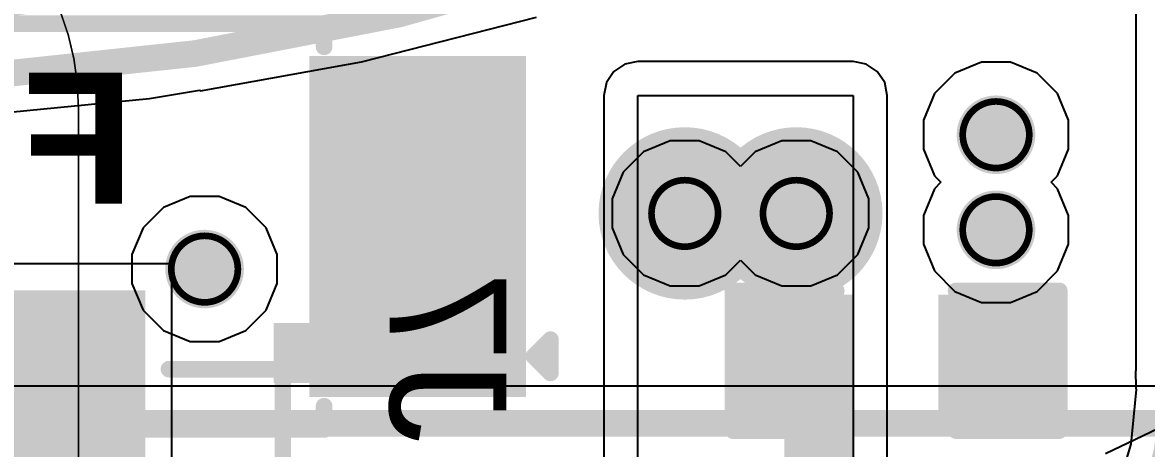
# Model space of a CAD drawing. Header units: inches. Extents: x -30 to 282, y -86 to 78.
# Drawn here: x 12.17 to 20.75, y -68.36 to -65.1 of the extents above; entities that cross this region are included whole.
import ezdxf

# ---------------------------------------------------------------- set-up
doc = ezdxf.new("R2010")
doc.units = ezdxf.units.IN
for name, color, linetype in [('Board Outline', 216, 'Continuous'), ('Bottom Layer', 5, 'Continuous'), ('Bottom Overlay', 54, 'Continuous'), ('Bottom Paste', 16, 'Continuous'), ('Bottom Solder', 6, 'Continuous'), ('Dimensions', 6, 'Continuous'), ('Drill Drawing', 1, 'Continuous'), ('GND 01', 76, 'Continuous'), ('GND 02', 16, 'Continuous'), ('PWR', 156, 'Continuous'), ('SIG 01', 90, 'Continuous'), ('Top Layer', 1, 'Continuous'), ('Top Overlay', 2, 'Continuous'), ('Top Paste', 8, 'Continuous'), ('Top Solder', 216, 'Continuous'), ('Via Holes', 16, 'Continuous')]:
    doc.layers.add(name, color=color, linetype=linetype)
doc.styles.add('Arial', font='', dxfattribs={"height": 0.2})
doc.styles.add('Arial_Bold', font='', dxfattribs={"height": 0.2})
doc.styles.get('Arial').set_extended_font_data('Arial')
doc.styles.get('Arial_Bold').set_extended_font_data('Arial', bold=True)

# ---------------------------------------------------------------- blocks, each defined once
blk = doc.blocks.new('B6B_ZR_SM4_TF_LF__SN__B_28')
at = {"layer": 'Bottom Layer'}
blk.add_hatch(color=5, dxfattribs=at).paths.add_polyline_path([(-6.5501, -0.125), (-5.0501, -0.125), (-5.0501, -2.425), (-6.5501, -2.425)])
at = {"layer": 'Bottom Paste'}
blk.add_hatch(color=16, dxfattribs=at).paths.add_polyline_path([(-6.5501, -0.125), (-5.0501, -0.125), (-5.0501, -2.425), (-6.5501, -2.425)])
at = {"layer": 'Bottom Solder'}
blk.add_hatch(color=6, dxfattribs=at).paths.add_polyline_path([(-6.6009, -0.0742), (-4.9993, -0.0742), (-4.9993, -2.4758), (-6.6009, -2.4758)])
at = {"layer": 'Bottom Overlay', "const_width": 0.127}
for points in [[(-6, 0.1061), (-6, 0.9749)], [(-4.3311, 0.9749), (-6, 0.9749)]]:
    blk.add_lwpolyline(points, dxfattribs=at)
at = {"layer": 'Bottom Overlay', "const_width": 0.0635}
for points in [[(-6.0318, 0.9749, 1), (-5.9683, 0.9749, 1)], [(-6.0318, 0.9749, 1), (-5.9683, 0.9749, 1)], [(-6.0318, 0.1061, 1), (-5.9683, 0.1061, 1)]]:
    blk.add_lwpolyline(points, format="xyb", close=True, dxfattribs=at)
blk = doc.blocks.new('8_TSSOP_87')
at = {"layer": 'Top Layer'}
for points in [[(-3.675, 1.2), (-2.225, 1.2), (-2.225, 0.75), (-3.675, 0.75)], [(2.225, 1.2), (3.675, 1.2), (3.675, 0.75), (2.225, 0.75)], [(-3.675, 0.55), (-2.225, 0.55), (-2.225, 0.1), (-3.675, 0.1)], [(2.225, 0.55), (3.675, 0.55), (3.675, 0.1), (2.225, 0.1)], [(-3.675, -0.1), (-2.225, -0.1), (-2.225, -0.55), (-3.675, -0.55)], [(2.225, -0.1), (3.675, -0.1), (3.675, -0.55), (2.225, -0.55)], [(-3.675, -0.75), (-2.225, -0.75), (-2.225, -1.2), (-3.675, -1.2)], [(2.225, -0.75), (3.675, -0.75), (3.675, -1.2), (2.225, -1.2)]]:
    blk.add_hatch(color=1, dxfattribs=at).paths.add_polyline_path(points)
at = {"layer": 'Top Overlay'}
blk.add_hatch(color=2, dxfattribs=at).paths.add_polyline_path([(-2.13, 0.7365), (-1.8506, 0.7365), (-1.8506, 1.1937), (-2.13, 1.1937)])
at = {"layer": 'Top Paste'}
for points in [[(-3.675, 1.2), (-2.225, 1.2), (-2.225, 0.75), (-3.675, 0.75)], [(2.225, 1.2), (3.675, 1.2), (3.675, 0.75), (2.225, 0.75)], [(-3.675, 0.55), (-2.225, 0.55), (-2.225, 0.1), (-3.675, 0.1)], [(2.225, 0.55), (3.675, 0.55), (3.675, 0.1), (2.225, 0.1)], [(-3.675, -0.1), (-2.225, -0.1), (-2.225, -0.55), (-3.675, -0.55)], [(2.225, -0.1), (3.675, -0.1), (3.675, -0.55), (2.225, -0.55)], [(-3.675, -0.75), (-2.225, -0.75), (-2.225, -1.2), (-3.675, -1.2)], [(2.225, -0.75), (3.675, -0.75), (3.675, -1.2), (2.225, -1.2)]]:
    blk.add_hatch(color=8, dxfattribs=at).paths.add_polyline_path(points)
at = {"layer": 'Top Solder'}
for points in [[(-3.7766, 1.3016), (-2.1234, 1.3016), (-2.1234, 0.6484), (-3.7766, 0.6484)], [(2.1234, 1.3016), (3.7766, 1.3016), (3.7766, 0.6484), (2.1234, 0.6484)], [(-3.7766, 0.6516), (-2.1234, 0.6516), (-2.1234, -0.0016), (-3.7766, -0.0016)], [(2.1234, 0.6516), (3.7766, 0.6516), (3.7766, -0.0016), (2.1234, -0.0016)], [(-3.7766, 0.0016), (-2.1234, 0.0016), (-2.1234, -0.6516), (-3.7766, -0.6516)], [(2.1234, 0.0016), (3.7766, 0.0016), (3.7766, -0.6516), (2.1234, -0.6516)], [(-3.7766, -0.6484), (-2.1234, -0.6484), (-2.1234, -1.3016), (-3.7766, -1.3016)], [(2.1234, -0.6484), (3.7766, -0.6484), (3.7766, -1.3016), (2.1234, -1.3016)]]:
    blk.add_hatch(color=216, dxfattribs=at).paths.add_polyline_path(points)
at = {"layer": 'Top Overlay', "const_width": 0.127}
for points in [[(2.2352, 1.5494), (-2.2352, 1.5494)], [(-2.2352, 1.3716), (-2.2352, 1.5494)], [(2.2352, 1.5494), (2.2352, 1.3716)], [(-3.9624, 1.1176), (-3.9624, 0.8636)], [(-3.8354, 0.9906), (-3.9624, 1.1176)], [(-3.8354, 0.9906), (-3.9624, 0.8636)], [(-2.2352, -1.5494), (-2.2352, -1.3716)], [(2.2352, -1.3716), (2.2352, -1.5494)], [(2.2352, -1.5494), (-2.2352, -1.5494)]]:
    blk.add_lwpolyline(points, dxfattribs=at)
at = {"layer": 'Top Overlay', "const_width": 0.0635}
for points in [[(-2.2669, 1.5494, 1), (-2.2034, 1.5494, 1)], [(-2.2669, 1.5494, 1), (-2.2034, 1.5494, 1)], [(2.2034, 1.5494, 1), (2.2669, 1.5494, 1)], [(2.2035, 1.5494, 1), (2.267, 1.5494, 1)], [(-2.2669, 1.3716, 1), (-2.2034, 1.3716, 1)], [(2.2035, 1.3716, 1), (2.267, 1.3716, 1)], [(-3.9941, 1.1176, 1), (-3.9306, 1.1176, 1)], [(-3.9941, 1.1176, 1), (-3.9306, 1.1176, 1)], [(-3.8672, 0.9906, 1), (-3.8037, 0.9906, 1)], [(-3.8672, 0.9906, 1), (-3.8037, 0.9906, 1)], [(-3.9941, 0.8636, 1), (-3.9306, 0.8636, 1)], [(-3.9941, 0.8636, 1), (-3.9306, 0.8636, 1)], [(-2.267, -1.3716, 1), (-2.2035, -1.3716, 1)], [(2.2035, -1.3716, 1), (2.267, -1.3716, 1)], [(-2.2669, -1.5494, 1), (-2.2034, -1.5494, 1)], [(-2.2669, -1.5494, 1), (-2.2034, -1.5494, 1)], [(2.2034, -1.5494, 1), (2.2669, -1.5494, 1)], [(2.2034, -1.5494, 1), (2.2669, -1.5494, 1)]]:
    blk.add_lwpolyline(points, format="xyb", close=True, dxfattribs=at)
blk = doc.blocks.new('C___0603_140')
at = {"layer": 'Top Layer'}
for points in [[(-0.381, 0.4445), (-0.381, -0.4445), (-1.143, -0.4445), (-1.143, 0.4445)], [(1.143, 0.4445), (1.143, -0.4445), (0.381, -0.4445), (0.381, 0.4445)]]:
    blk.add_hatch(color=1, dxfattribs=at).paths.add_polyline_path(points)
at = {"layer": 'Top Paste'}
for points in [[(-0.381, 0.4445), (-0.381, -0.4445), (-1.143, -0.4445), (-1.143, 0.4445)], [(1.143, 0.4445), (1.143, -0.4445), (0.381, -0.4445), (0.381, 0.4445)]]:
    blk.add_hatch(color=8, dxfattribs=at).paths.add_polyline_path(points)
at = {"layer": 'Top Solder'}
for points in [[(-0.321, 0.5045), (-0.321, -0.5045), (-1.203, -0.5045), (-1.203, 0.5045)], [(1.203, 0.5045), (1.203, -0.5045), (0.321, -0.5045), (0.321, 0.5045)]]:
    blk.add_hatch(color=216, dxfattribs=at).paths.add_polyline_path(points)
at = {"layer": 'Top Overlay', "const_width": 0.127}
for points in [[(-0.4572, 0.5334), (-1.2446, 0.5334)], [(-1.2446, 0.5334), (-1.2446, -0.5334)], [(1.2446, 0.5334), (0.4572, 0.5334)], [(1.2446, 0.5334), (1.2446, -0.5334)], [(-0.4572, -0.5334), (-1.2446, -0.5334)], [(1.2446, -0.5334), (0.4572, -0.5334)]]:
    blk.add_lwpolyline(points, dxfattribs=at)
at = {"layer": 'Top Overlay', "const_width": 0.0635}
for points in [[(-1.2764, 0.5334, 1), (-1.2128, 0.5334, 1)], [(-1.2764, 0.5334, 1), (-1.2128, 0.5334, 1)], [(-0.4889, 0.5334, 1), (-0.4254, 0.5334, 1)], [(0.4254, 0.5334, 1), (0.4889, 0.5334, 1)], [(1.2128, 0.5334, 1), (1.2764, 0.5334, 1)], [(1.2128, 0.5334, 1), (1.2764, 0.5334, 1)], [(-1.2764, -0.5334, 1), (-1.2128, -0.5334, 1)], [(-1.2764, -0.5334, 1), (-1.2128, -0.5334, 1)], [(-0.4889, -0.5334, 1), (-0.4254, -0.5334, 1)], [(0.4254, -0.5334, 1), (0.4889, -0.5334, 1)], [(1.2128, -0.5334, 1), (1.2764, -0.5334, 1)], [(1.2128, -0.5334, 1), (1.2764, -0.5334, 1)]]:
    blk.add_lwpolyline(points, format="xyb", close=True, dxfattribs=at)

msp = doc.modelspace()

# ---------------------------------------------------------------- hatches: boundary and pattern name
at = {"layer": 'Bottom Layer'}
h = msp.add_hatch(color=5, dxfattribs=at)
edge = h.paths.add_edge_path()
edge.add_arc((19.6028, -65.9606), 0.3, 0, 360)
h = msp.add_hatch(color=5, dxfattribs=at)
edge = h.paths.add_edge_path()
edge.add_arc((17.2278, -66.5612), 0.3, 0, 360)
h = msp.add_hatch(color=5, dxfattribs=at)
edge = h.paths.add_edge_path()
edge.add_arc((18.0788, -66.5612), 0.3, 0, 360)
h = msp.add_hatch(color=5, dxfattribs=at)
edge = h.paths.add_edge_path()
edge.add_arc((19.6028, -66.6865), 0.3, 0, 360)
h = msp.add_hatch(color=5, dxfattribs=at)
edge = h.paths.add_edge_path()
edge.add_arc((13.5638, -66.9862), 0.3, 0, 360)
at = {"layer": 'GND 01'}
h = msp.add_hatch(color=76, dxfattribs=at)
edge = h.paths.add_edge_path()
edge.add_arc((17.2278, -66.5612), 0.658, 0, 360)
h = msp.add_hatch(color=76, dxfattribs=at)
edge = h.paths.add_edge_path()
edge.add_arc((18.0788, -66.5612), 0.658, 0, 360)
at = {"layer": 'GND 02'}
h = msp.add_hatch(color=16, dxfattribs=at)
edge = h.paths.add_edge_path()
edge.add_arc((17.2278, -66.5612), 0.658, 0, 360)
h = msp.add_hatch(color=16, dxfattribs=at)
edge = h.paths.add_edge_path()
edge.add_arc((18.0788, -66.5612), 0.658, 0, 360)
at = {"layer": 'PWR'}
h = msp.add_hatch(color=156, dxfattribs=at)
edge = h.paths.add_edge_path()
edge.add_arc((19.6028, -65.9606), 0.3, 0, 360)
h = msp.add_hatch(color=156, dxfattribs=at)
edge = h.paths.add_edge_path()
edge.add_arc((17.2278, -66.5612), 0.3, 0, 360)
h = msp.add_hatch(color=156, dxfattribs=at)
edge = h.paths.add_edge_path()
edge.add_arc((18.0788, -66.5612), 0.3, 0, 360)
h = msp.add_hatch(color=156, dxfattribs=at)
edge = h.paths.add_edge_path()
edge.add_arc((19.6028, -66.6865), 0.3, 0, 360)
h = msp.add_hatch(color=156, dxfattribs=at)
edge = h.paths.add_edge_path()
edge.add_arc((13.5638, -66.9862), 0.3, 0, 360)
at = {"layer": 'SIG 01'}
h = msp.add_hatch(color=90, dxfattribs=at)
edge = h.paths.add_edge_path()
edge.add_arc((19.6028, -65.9606), 0.3, 0, 360)
h = msp.add_hatch(color=90, dxfattribs=at)
edge = h.paths.add_edge_path()
edge.add_arc((17.2278, -66.5612), 0.3, 0, 360)
h = msp.add_hatch(color=90, dxfattribs=at)
edge = h.paths.add_edge_path()
edge.add_arc((18.0788, -66.5612), 0.3, 0, 360)
h = msp.add_hatch(color=90, dxfattribs=at)
edge = h.paths.add_edge_path()
edge.add_arc((19.6028, -66.6865), 0.3, 0, 360)
h = msp.add_hatch(color=90, dxfattribs=at)
edge = h.paths.add_edge_path()
edge.add_arc((13.5638, -66.9862), 0.3, 0, 360)
at = {"layer": 'Top Layer'}
h = msp.add_hatch(color=1, dxfattribs=at)
edge = h.paths.add_edge_path()
edge.add_arc((19.6028, -65.9606), 0.3, 0, 360)
h = msp.add_hatch(color=1, dxfattribs=at)
edge = h.paths.add_edge_path()
edge.add_arc((17.2278, -66.5612), 0.3, 0, 360)
h = msp.add_hatch(color=1, dxfattribs=at)
edge = h.paths.add_edge_path()
edge.add_arc((18.0788, -66.5612), 0.3, 0, 360)
h = msp.add_hatch(color=1, dxfattribs=at)
edge = h.paths.add_edge_path()
edge.add_arc((19.6028, -66.6865), 0.3, 0, 360)
h = msp.add_hatch(color=1, dxfattribs=at)
edge = h.paths.add_edge_path()
edge.add_arc((13.5638, -66.9862), 0.3, 0, 360)
msp.add_hatch(color=1, dxfattribs=at).paths.add_polyline_path([(17.9871, -69.9088), (18.5141, -69.9088), (18.5141, -67.2414), (17.9871, -67.2414)])
at = {"layer": 'Via Holes'}
h = msp.add_hatch(color=7, dxfattribs=at)
edge = h.paths.add_edge_path()
edge.add_arc((19.6028, -65.9606), 0.15, 0, 360)
h = msp.add_hatch(color=7, dxfattribs=at)
edge = h.paths.add_edge_path()
edge.add_arc((17.2278, -66.5612), 0.15, 0, 360)
h = msp.add_hatch(color=7, dxfattribs=at)
edge = h.paths.add_edge_path()
edge.add_arc((18.0788, -66.5612), 0.15, 0, 360)
h = msp.add_hatch(color=7, dxfattribs=at)
edge = h.paths.add_edge_path()
edge.add_arc((19.6028, -66.6865), 0.15, 0, 360)
h = msp.add_hatch(color=7, dxfattribs=at)
edge = h.paths.add_edge_path()
edge.add_arc((13.5638, -66.9862), 0.15, 0, 360)

# ---------------------------------------------------------------- linework, layer by layer
at = {"layer": 'Board Outline', "const_width": 0.254}
msp.add_lwpolyline([(37.4947, -16.4465, -2.502525), (-17.2929, -16.4465)], format="xyb", dxfattribs=at)
at = {"layer": 'Bottom Layer'}
for p, q in [((17.1176, -66.0072), (16.914, -66.0916)), ((17.338, -66.0072), (17.1176, -66.0072)), ((17.5416, -66.0916), (17.338, -66.0072)), ((17.9686, -66.0072), (17.7649, -66.0916)), ((18.189, -66.0072), (17.9686, -66.0072)), ((18.3926, -66.0916), (18.189, -66.0072)), ((16.914, -66.0916), (16.7582, -66.2474)), ((17.6533, -66.2032), (17.5416, -66.0916)), ((17.7649, -66.0916), (17.6533, -66.2032)), ((18.5484, -66.2474), (18.3926, -66.0916)), ((16.7582, -66.2474), (16.6738, -66.451)), ((18.6328, -66.451), (18.5484, -66.2474)), ((16.6738, -66.451), (16.6738, -66.6714)), ((18.6328, -66.6714), (18.6328, -66.451)), ((16.6738, -66.6714), (16.7582, -66.875)), ((18.5484, -66.875), (18.6328, -66.6714)), ((16.7582, -66.875), (16.914, -67.0309)), ((18.3926, -67.0309), (18.5484, -66.875)), ((13.3149, -66.9463), (10.641, -66.9463)), ((13.3149, -68.7497), (13.3149, -66.9463)), ((17.5416, -67.0309), (17.6533, -66.9192)), ((17.6533, -66.9192), (17.7649, -67.0309)), ((16.914, -67.0309), (17.1176, -67.1152)), ((17.338, -67.1152), (17.5416, -67.0309)), ((17.7649, -67.0309), (17.9686, -67.1152)), ((18.189, -67.1152), (18.3926, -67.0309)), ((17.1176, -67.1152), (17.338, -67.1152)), ((17.9686, -67.1152), (18.189, -67.1152))]:
    msp.add_line(p, q, dxfattribs=at)
at = {"layer": 'Dimensions', "const_width": 0.0127}
msp.add_lwpolyline([(10.6009, -63.75, -0.414214), (12.6009, -65.75)], format="xyb", dxfattribs=at)
msp.add_lwpolyline([(12.6009, -79.75), (12.6009, -65.75)], dxfattribs=at)
at = {"layer": 'Dimensions', "const_width": 0.00635}
msp.add_lwpolyline([(12.5977, -65.75, 1), (12.6041, -65.75, 1)], format="xyb", close=True, dxfattribs=at)
msp.add_lwpolyline([(12.5977, -65.75, 1), (12.6041, -65.75, 1)], format="xyb", close=True, dxfattribs=at)
at = {"layer": 'Drill Drawing'}
for points, const_width in [([(19.8568, -65.9606, 1), (19.3488, -65.9606, 1)], 0.0508), ([(19.3361, -65.9606, 1), (19.3615, -65.9606, 1)], 0.0254), ([(19.8441, -65.9606, 1), (19.8695, -65.9606, 1)], 0.0254), ([(17.4818, -66.5612, 1), (16.9738, -66.5612, 1)], 0.0508), ([(18.3328, -66.5612, 1), (17.8248, -66.5612, 1)], 0.0508), ([(19.8568, -66.6865, 1), (19.3488, -66.6865, 1)], 0.0508), ([(16.9611, -66.5612, 1), (16.9865, -66.5612, 1)], 0.0254), ([(17.4691, -66.5612, 1), (17.4945, -66.5612, 1)], 0.0254), ([(17.8121, -66.5612, 1), (17.8375, -66.5612, 1)], 0.0254), ([(18.3201, -66.5612, 1), (18.3455, -66.5612, 1)], 0.0254), ([(13.8178, -66.9862, 1), (13.3098, -66.9862, 1)], 0.0508), ([(19.3361, -66.6865, 1), (19.3615, -66.6865, 1)], 0.0254), ([(19.8441, -66.6865, 1), (19.8695, -66.6865, 1)], 0.0254), ([(13.2971, -66.9862, 1), (13.3225, -66.9862, 1)], 0.0254), ([(13.8051, -66.9862, 1), (13.8305, -66.9862, 1)], 0.0254)]:
    msp.add_lwpolyline(points, format="xyb", close=True, dxfattribs=dict(at, const_width=const_width))
at = {"layer": 'PWR'}
for p, q in [((19.4926, -65.4066), (19.2889, -65.4909)), ((19.713, -65.4066), (19.4926, -65.4066)), ((19.9166, -65.4909), (19.713, -65.4066)), ((19.2889, -65.4909), (19.1331, -65.6468)), ((20.0724, -65.6468), (19.9166, -65.4909)), ((19.1331, -65.6468), (19.0488, -65.8504)), ((20.1568, -65.8504), (20.0724, -65.6468)), ((19.0488, -65.8504), (19.0488, -66.0708)), ((20.1568, -66.0708), (20.1568, -65.8504)), ((19.0488, -66.0708), (19.1331, -66.2744)), ((20.0724, -66.2744), (20.1568, -66.0708)), ((19.1331, -66.2744), (19.1822, -66.3235)), ((20.0233, -66.3235), (20.0724, -66.2744)), ((19.1331, -66.3727), (19.0488, -66.5763)), ((19.1822, -66.3235), (19.1331, -66.3727)), ((20.0724, -66.3727), (20.0233, -66.3235)), ((20.1568, -66.5763), (20.0724, -66.3727)), ((13.4536, -66.4322), (13.2499, -66.5166)), ((13.674, -66.4322), (13.4536, -66.4322)), ((13.8776, -66.5166), (13.674, -66.4322)), ((13.2499, -66.5166), (13.0941, -66.6724)), ((14.0334, -66.6724), (13.8776, -66.5166)), ((19.0488, -66.5763), (19.0488, -66.7967)), ((20.1568, -66.7967), (20.1568, -66.5763)), ((13.0941, -66.6724), (13.0098, -66.876)), ((14.1178, -66.876), (14.0334, -66.6724)), ((19.0488, -66.7967), (19.1331, -67.0003)), ((20.0724, -67.0003), (20.1568, -66.7967)), ((13.0098, -66.876), (13.0098, -67.0964)), ((14.1178, -67.0964), (14.1178, -66.876)), ((19.1331, -67.0003), (19.2889, -67.1561)), ((19.9166, -67.1561), (20.0724, -67.0003)), ((13.0098, -67.0964), (13.0941, -67.3)), ((14.0334, -67.3), (14.1178, -67.0964)), ((19.2889, -67.1561), (19.4926, -67.2405)), ((19.713, -67.2405), (19.9166, -67.1561)), ((19.4926, -67.2405), (19.713, -67.2405)), ((13.0941, -67.3), (13.2499, -67.4559)), ((13.8776, -67.4559), (14.0334, -67.3)), ((13.2499, -67.4559), (13.4536, -67.5402)), ((13.674, -67.5402), (13.8776, -67.4559)), ((13.4536, -67.5402), (13.674, -67.5402)), ((21.6245, -67.8263), (20.4391, -68.3972))]:
    msp.add_line(p, q, dxfattribs=at)
at = {"layer": 'SIG 01'}
for p, q in [((14.7612, -65.4035), (16.0971, -65.0625)), ((13.5326, -65.6251), (14.7612, -65.4035)), ((11.7648, -65.8192), (13.1426, -65.6835)), ((13.1426, -65.6835), (13.5258, -65.6202)), ((13.5258, -65.6202), (13.5326, -65.6251)), ((13.5326, -65.6251), (13.5326, -65.6251)), ((17.1176, -66.0072), (16.914, -66.0916)), ((17.338, -66.0072), (17.1176, -66.0072)), ((17.5416, -66.0916), (17.338, -66.0072)), ((17.9686, -66.0072), (17.7649, -66.0916)), ((18.189, -66.0072), (17.9686, -66.0072)), ((18.3926, -66.0916), (18.189, -66.0072)), ((16.914, -66.0916), (16.7582, -66.2474)), ((17.6533, -66.2032), (17.5416, -66.0916)), ((17.7649, -66.0916), (17.6533, -66.2032)), ((18.5484, -66.2474), (18.3926, -66.0916)), ((16.7582, -66.2474), (16.6738, -66.451)), ((18.6328, -66.451), (18.5484, -66.2474)), ((16.6738, -66.451), (16.6738, -66.6714)), ((18.6328, -66.6714), (18.6328, -66.451)), ((16.6738, -66.6714), (16.7582, -66.875)), ((18.5484, -66.875), (18.6328, -66.6714)), ((16.7582, -66.875), (16.914, -67.0309)), ((18.3926, -67.0309), (18.5484, -66.875)), ((17.5416, -67.0309), (17.6533, -66.9192)), ((17.6533, -66.9192), (17.7649, -67.0309)), ((16.914, -67.0309), (17.1176, -67.1152)), ((17.338, -67.1152), (17.5416, -67.0309)), ((17.7649, -67.0309), (17.9686, -67.1152)), ((18.189, -67.1152), (18.3926, -67.0309)), ((17.1176, -67.1152), (17.338, -67.1152)), ((17.9686, -67.1152), (18.189, -67.1152)), ((21.6774, -67.8793), (5.7968, -67.8793))]:
    msp.add_line(p, q, dxfattribs=at)
at = {"layer": 'SIG 01', "const_width": 0.2032}
for points in [[(49.1943, -40.3772, -0.547166), (-1.847, -82.8228)], [(48.7738, -41.3414, -0.533794), (-1.0139, -82.5286)], [(22.4265, -60.7975, -0.26958), (2.9261, -63.6188)], [(18.0541, -64.0555, -0.062564), (13.4898, -65.3409)], [(13.4898, -65.3409, -0.130208), (2.8672, -64.1739)]]:
    msp.add_lwpolyline(points, format="xyb", dxfattribs=at)
at = {"layer": 'SIG 01', "const_width": 0.1016}
msp.add_lwpolyline([(13.439, -65.3409, 1), (13.5406, -65.3409, 1)], format="xyb", close=True, dxfattribs=at)
msp.add_lwpolyline([(13.439, -65.3409, 1), (13.5406, -65.3409, 1)], format="xyb", close=True, dxfattribs=at)
at = {"layer": 'SIG 01', "const_width": 0.2032}
msp.add_lwpolyline([(5.7968, -68.1642), (26.2473, -68.1642)], dxfattribs=at)
at = {"layer": 'Top Layer'}
for p, q in [((20.6691, -64.418), (20.6691, -67.7623)), ((16.771, -65.4213), (16.6869, -65.4775)), ((16.8701, -65.4016), (16.771, -65.4213)), ((18.5141, -65.4016), (16.8701, -65.4016)), ((18.6132, -65.4213), (18.5141, -65.4016)), ((18.6972, -65.4775), (18.6132, -65.4213)), ((16.6869, -65.4775), (16.6308, -65.5615)), ((18.7533, -65.5615), (18.6972, -65.4775)), ((16.6308, -65.5615), (16.6111, -65.6606)), ((18.773, -65.6606), (18.7533, -65.5615)), ((16.6111, -65.6606), (16.6111, -68.7041)), ((16.8701, -68.7149), (16.8701, -65.6606)), ((16.8701, -65.6606), (18.5141, -65.6606)), ((18.5141, -65.6606), (18.5141, -69.381)), ((18.773, -67.2414), (18.773, -65.6606)), ((18.773, -69.9088), (18.773, -67.2414)), ((20.6691, -67.7623), (20.666, -67.7623)), ((20.666, -67.7623), (20.6691, -67.8915)), ((20.6721, -67.9063), (20.6311, -68.3222)), ((20.6691, -67.8915), (20.6721, -67.9063)), ((20.6311, -68.3222), (20.5055, -68.7363))]:
    msp.add_line(p, q, dxfattribs=at)
at = {"layer": 'Top Layer', "const_width": 0.3048}
msp.add_lwpolyline([(21.0058, -67.8915, -0.198912), (20.2618, -69.6875)], format="xyb", dxfattribs=at)

# ---------------------------------------------------------------- block references
for name, p, rotation in [('8_TSSOP_87', (12.2407, -66.6612), 180), ('B6B_ZR_SM4_TF_LF__SN__B_28', (13.1859, -73.7504), 270), ('C___0603_140', (18.8408, -67.6859), 180)]:
    msp.add_blockref(name, p, dxfattribs=dict(rotation=rotation))

# ---------------------------------------------------------------- texts
at = {"layer": 'Bottom Overlay', "text_generation_flag": 2}
for s, height, rotation, style, p in [('FINGER 3', 1, 360, 'Arial_Bold', (13.0259, -66.487)), ('J7', 0.889, 270, 'Arial', (14.9773, -68.3137))]:
    msp.add_text(s, height=height, rotation=rotation, dxfattribs=dict(at, style=style)).set_placement(p)

doc.saveas('drawing.dxf')
